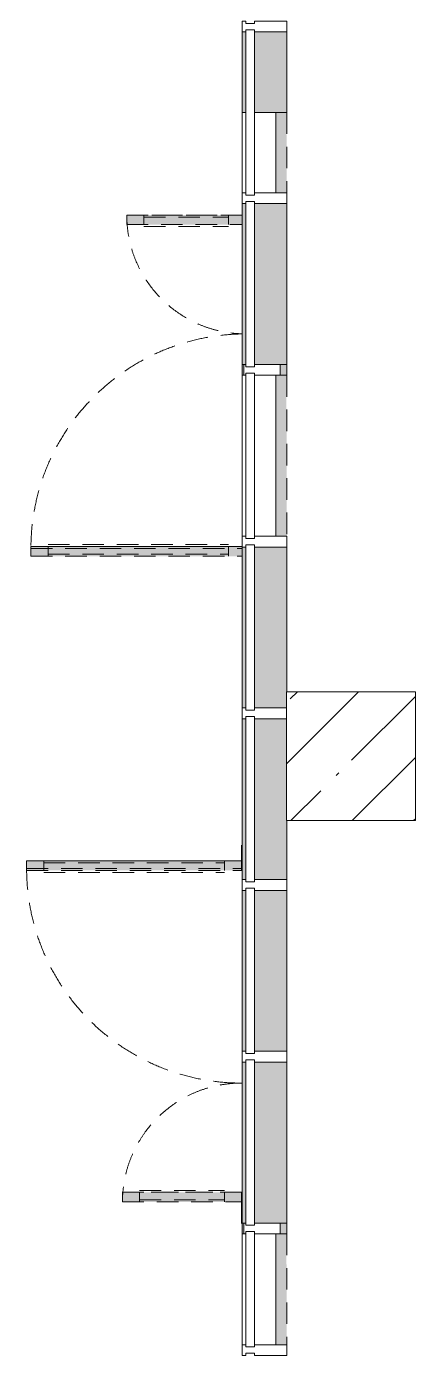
# Model space of a CAD drawing. Header units: millimetres. Extents: x 81566 to 292854, y -8553 to 29000.
# Drawn here: x 168695 to 170504, y 15358 to 21550 of the extents above; entities that cross this region are included whole.
import ezdxf

# ---------------------------------------------------------------- set-up
doc = ezdxf.new("R2010")
doc.units = ezdxf.units.MM
doc.linetypes.add('200_ШТРИХ__ш1_п0_6_', pattern=[160, 100, -60])
for name, color, linetype, lineweight in [('A-DETL-MBND-1', 7, '200_ШТРИХ__ш1_п0_6_', 9), ('A-GLAZ-CURT-2', 7, 'Continuous', 5), ('A-GLAZ-CWMG-2', 7, 'Continuous', 5), ('S-COLS-1', 7, 'Continuous', 5)]:
    doc.layers.add(name, color=color, linetype=linetype, lineweight=lineweight)
doc.layers.add('A-GLAZ-CWMG-3', color=7, linetype='Continuous', lineweight=5, true_color=0x383e42)

# ---------------------------------------------------------------- blocks, each defined once
blk = doc.blocks.new('Системная панель - Стекло - 40мм-22858442-2_2_3_птичка')
at = {"layer": 'A-GLAZ-CURT-2'}
h = blk.add_hatch(dxfattribs=at)
h.set_pattern_fill('FP_106', color=256, style=0, pattern_type=2)
h.set_pattern_definition([(135, (19050.1, -4371.1), (-1414.21, -1414.21), [1000, -3000]), (135, (19550.1, -5371.1), (-1414.21, -1414.21), [3000, -1000]), (135, (20050.1, -3371.1), (-1414.21, -1414.21), [1000, -3000])])
h.paths.add_polyline_path([(385, 0), (385, 40), (-385, 40), (-385, 0), (375, 0)])
for p, q in [((385, 40), (-385, 40)), ((-385, 40), (-385, 0)), ((-385, 0), (385, 0)), ((385, 0), (385, 40))]:
    blk.add_line(p, q, dxfattribs=at)
blk = doc.blocks.new('Системная панель - Стекло - 40мм-23190197-2_2_3_птичка')
at = {"layer": 'A-GLAZ-CURT-2'}
for p, q in [((268.5, 40), (-268.5, 40)), ((-268.5, 40), (-268.5, 0)), ((-268.5, 0), (268.5, 0)), ((268.5, 0), (268.5, 40))]:
    blk.add_line(p, q, dxfattribs=at)
blk = doc.blocks.new('Прямоугольный импост - Импост структурный с накладкой - 190мм-22858300-2_2_3_птичка')
at = {"layer": 'A-GLAZ-CWMG-2'}
for p, q in [((-50, 0), (-50, 17)), ((-50, 17), (0, 17)), ((-40, 0), (-50, 0)), ((-40, -40), (-40, 0)), ((0, 0), (-10, 0)), ((-10, 0), (-10, -40)), ((0, 17), (0, 0)), ((-50, -190), (-50, -40)), ((-50, -40), (-40, -40)), ((-10, -40), (0, -40)), ((0, -40), (0, -190)), ((0, -190), (-50, -190))]:
    blk.add_line(p, q, dxfattribs=at)
blk = doc.blocks.new('Прямоугольный импост - Импост структурный с накладкой - 190мм-23186008-2_2_3_птичка')
at = {"layer": 'A-GLAZ-CWMG-3'}
for points in [[(3854.1, 19975.1), (3871.1, 19975.1), (3871.1, 20725.1), (3854.1, 20725.1), (3854.1, 20439.7)], [(4060, 19975.1), (4061.1, 19975.1), (4060, 20725.1), (3911.1, 20725.1), (3911.1, 19975.1), (4031.1, 19975.1)]]:
    blk.add_hatch(color=256, dxfattribs=at).paths.add_polyline_path(points)
at = {"layer": 'A-GLAZ-CWMG-2'}
for p, q in [((3854.1, 20725.1), (3854.1, 19975.1)), ((4061.1, 20725.1), (4061.1, 19975.1)), ((3871.1, 19975.1), (3854.1, 19975.1)), ((4061.1, 19975.1), (4031.1, 19975.1))]:
    blk.add_line(p, q, dxfattribs=at)
blk = doc.blocks.new('Прямоугольный импост - Импост структурный с накладкой - 160мм-23190189-2_2_3_птичка')
at = {"layer": 'A-GLAZ-CWMG-2'}
for p, q in [((3854.1, 15925.1), (3871.1, 15925.1)), ((3854.1, 15925.1), (3854.1, 15408.1)), ((4011.1, 15925.1), (4011.1, 15408.1))]:
    blk.add_line(p, q, dxfattribs=at)
blk = doc.blocks.new('Системная панель - Стекло - 40мм-V376-2_2_3_птичка')
at = {"layer": 'A-GLAZ-CURT-2'}
for p, q in [((385, 40), (-385, 40)), ((-385, 40), (-385, 0)), ((-385, 0), (385, 0)), ((385, 0), (385, 40))]:
    blk.add_line(p, q, dxfattribs=at)
blk = doc.blocks.new('Прямоугольный импост - Импост структурный с накладкой - 190мм-22856798-2_2_3_птичка')
at = {"layer": 'A-GLAZ-CWMG-2'}
for p, q in [((-25, 0), (-25, 17)), ((-25, 17), (25, 17)), ((-15, 0), (-25, 0)), ((-15, -40), (-15, 0)), ((25, 0), (15, 0)), ((15, 0), (15, -40)), ((25, 17), (25, 0)), ((-25, -190), (-25, -40)), ((-25, -40), (-15, -40)), ((15, -40), (25, -40)), ((25, -40), (25, -190)), ((25, -190), (-25, -190))]:
    blk.add_line(p, q, dxfattribs=at)
blk = doc.blocks.new('Системная панель - Стекло - 40мм-22861488-2_2_3_птичка')
at = {"layer": 'A-GLAZ-CURT-2'}
for p, q in [((385, 40), (-385, 40)), ((-385, 40), (-385, 0)), ((-385, 0), (385, 0)), ((385, 0), (385, 40))]:
    blk.add_line(p, q, dxfattribs=at)
blk = doc.blocks.new('Прямоугольный импост - Импост структурный с накладкой - 190мм-23998948-2_2_3_птичка')
at = {"layer": 'A-GLAZ-CWMG-3'}
for points in [[(3871.1, 21150.1), (3871.1, 21525.1), (3854.1, 21525.1), (3854.1, 21150.1)], [(4030.8, 21150.1), (4061.1, 21150.1), (4060, 21525.1), (3911.1, 21525.1), (3911.1, 21150.1)]]:
    blk.add_hatch(color=256, dxfattribs=at).paths.add_polyline_path(points)
at = {"layer": 'A-GLAZ-CWMG-2'}
for p, q in [((3854.1, 21525.1), (3854.1, 21150.1)), ((4061.1, 21525.1), (4061.1, 21150.1)), ((3871.1, 21150.1), (3854.1, 21150.1)), ((4061.1, 21150.1), (3911.1, 21150.1))]:
    blk.add_line(p, q, dxfattribs=at)
blk = doc.blocks.new('Прямоугольный импост - Импост структурный с накладкой - 160мм-V377-2_2_3_птичка')
at = {"layer": 'A-GLAZ-CWMG-2'}
for p, q in [((3854.1, 19925.1), (3871.1, 19925.1)), ((3854.1, 19925.1), (3854.1, 19175.1)), ((4011.1, 19925.1), (4011.1, 19175.1))]:
    blk.add_line(p, q, dxfattribs=at)
blk = doc.blocks.new('Системная панель - Стекло - 40мм-V390-2_2_3_птичка')
at = {"layer": 'A-GLAZ-CURT-2'}
for p, q in [((385, 40), (-385, 40)), ((-385, 40), (-385, 0)), ((-385, 0), (385, 0)), ((385, 0), (385, 40))]:
    blk.add_line(p, q, dxfattribs=at)
blk = doc.blocks.new('Прямоугольный импост - Импост структурный с накладкой - 160мм-23998949-2_2_3_птичка')
at = {"layer": 'A-GLAZ-CWMG-2'}
for p, q in [((3854.1, 21150.1), (3871.1, 21150.1)), ((3854.1, 21150.1), (3854.1, 20775.1)), ((3911.1, 21150.1), (4011.1, 21150.1)), ((4011.1, 21150.1), (4011.1, 20775.1))]:
    blk.add_line(p, q, dxfattribs=at)
blk = doc.blocks.new('BSC_Колонна _Прямоугольная - 600х600-17858062-2_2_3_птичка')
at = {"layer": 'S-COLS-1'}
h = blk.add_hatch(dxfattribs=at)
h.set_pattern_fill('FP_154', color=256, style=0, pattern_type=2)
h.set_pattern_definition([(45, (-4360, -18150), (-285.123, 285.123), []), (45, (-4074.88, -18150), (-285.123, 285.123), [504.031, -100.806, 16.764, -84.042])])
h.paths.add_polyline_path([(300, -300), (300, 300), (-300, 300), (-300, -300)])
for p, q in [((300, 300), (-300, 300)), ((-300, 300), (-300, -300)), ((300, -300), (300, 300)), ((-300, -300), (300, -300))]:
    blk.add_line(p, q, dxfattribs=at)
blk = doc.blocks.new('Прямоугольный импост - Импост структурный с накладкой - 170мм-23998904-2_2_3_птичка')
at = {"layer": 'A-GLAZ-CWMG-2'}
for p, q in [((-25, 0), (-25, 10)), ((-25, 10), (25, 10)), ((-15, 0), (-25, 0)), ((-15, -40), (-15, 0)), ((25, 0), (15, 0)), ((15, 0), (15, -40)), ((25, 10), (25, 0)), ((-25, -160), (-25, -40)), ((-25, -40), (-15, -40)), ((15, -40), (25, -40)), ((25, -40), (25, -160)), ((25, -160), (-25, -160))]:
    blk.add_line(p, q, dxfattribs=at)
blk = doc.blocks.new('Дверь_Витражная_СКБ_2Ст - ВН-1_ ДВН_ДАО_Главный вход_1800 в свету 3-31912953-2_2_3_птичка')
at = {"layer": 'A-DETL-MBND-1'}
for points in [[(-777, -554), (-777, -17), (-822, -17), (-822, -554)], [(768, -296.15), (768, -17), (723, -17), (723, -1000), (768, -1000), (768, -751.93)]]:
    blk.add_hatch(color=256, dxfattribs=at).paths.add_polyline_path(points)
for p, q in [((-822, -554), (-822, -17)), ((-822, -17), (-822, -554)), ((-822, -554), (-822, -17)), ((-777, -554), (-777, -17)), ((-777, -554), (-777, -17)), ((723, -1000), (723, -16.15)), ((723, -16.15), (723, -1000)), ((732, -1000), (732, -17)), ((768, -1000), (768, -17)), ((768, -1000), (768, -17)), ((-822, -80), (-777, -80)), ((-812, -474), (-812, -80)), ((-768, -474), (-768, -80)), ((714, -920), (714, -80)), ((768, -80), (723, -80)), ((758, -920), (758, -80)), ((-822, -474), (-777, -474)), ((-822, -554), (-777, -554)), ((-822, -554), (-777, -554)), ((768, -920), (723, -920)), ((768, -1000), (723, -1000)), ((723, -1000), (768, -1000))]:
    blk.add_line(p, q, dxfattribs=at)
for centre, radius, start, end in [((-822, 0), 554, 270, 358.195811), ((732, 0), 1000, 180.985244, 270)]:
    blk.add_arc(centre, radius, start, end, dxfattribs=at)
blk = doc.blocks.new('Системная панель - Стекло - 40мм-23933787-2_2_3_птичка')
at = {"layer": 'A-GLAZ-CURT-2'}
for p, q in [((385, 40), (-385, 40)), ((-385, 40), (-385, 0)), ((-385, 0), (385, 0)), ((385, 0), (385, 40))]:
    blk.add_line(p, q, dxfattribs=at)
blk = doc.blocks.new('Прямоугольный импост - Импост структурный с накладкой - 190мм-23933782-2_2_3_птичка')
at = {"layer": 'A-GLAZ-CWMG-3'}
for points in [[(3871.1, 17750.1), (3871.1, 18325.1), (3854.1, 18325.1), (3854.1, 17750.1)], [(4060, 17750.1), (4061.1, 17750.1), (4060, 18325.1), (3911.1, 18325.1), (3911.1, 17750.1), (4030.8, 17750.1)]]:
    blk.add_hatch(color=256, dxfattribs=at).paths.add_polyline_path(points)
at = {"layer": 'A-GLAZ-CWMG-2'}
for p, q in [((3854.1, 18325.1), (3854.1, 17750.1)), ((4061.1, 17850), (4061.1, 17750.1))]:
    blk.add_line(p, q, dxfattribs=at)
blk = doc.blocks.new('Прямоугольный импост - Импост структурный с накладкой - 190мм-V411-2_2_3_птичка')
at = {"layer": 'A-GLAZ-CWMG-2'}
for p, q in [((-25, 0), (-25, 17)), ((-25, 17), (25, 17)), ((-15, 0), (-25, 0)), ((-15, -40), (-15, 0)), ((25, 0), (15, 0)), ((15, 0), (15, -40)), ((25, 17), (25, 0)), ((-25, -188.9), (-25, -40)), ((-25, -40), (-15, -40)), ((15, -40), (25, -40)), ((25, -40), (25, -188.9))]:
    blk.add_line(p, q, dxfattribs=at)
blk = doc.blocks.new('Дверь_Витражная_СКБ_2Ст - ВН-1_ ДВН_ДАО_Главный вход_1800 в свету 4-31912968-2_2_3_птичка')
at = {"layer": 'A-DETL-MBND-1'}
for points in [[(-777, -20), (-777, -17), (-873.2, -20)], [(-768, -20), (-813, -20), (-813, -1020), (-768, -1020), (-768, -90.1)], [(777, -20), (732, -20), (732, -574), (777, -574), (777, -183.6)]]:
    blk.add_hatch(color=256, dxfattribs=at).paths.add_polyline_path(points)
for p, q in [((-777, -20), (-885, -20)), ((-885, -20), (-777, -20)), ((-768, -20), (-813, -20)), ((-813, -1020), (-813, -20)), ((-768, -20), (-813, -20)), ((-813, -20), (-813, -1020)), ((-777, -1020), (-777, -20)), ((-768, -1020), (-768, -20)), ((-768, -1020), (-768, -20)), ((732, -20), (777, -20)), ((732, -574), (732, -20)), ((732, -20), (732, -574)), ((777, -20), (732, -20)), ((777, -574), (777, -20)), ((777, -574), (777, -20)), ((777, -20), (885, -20)), ((777, -20), (885, -20)), ((777, -574), (777, -20)), ((-813, -100), (-768, -100)), ((-803, -940), (-803, -100)), ((-759, -940), (-759, -100)), ((723, -494), (723, -100)), ((777, -100), (732, -100)), ((767, -494), (767, -100)), ((777, -494), (732, -494)), ((777, -574), (732, -574)), ((732, -574), (777, -574)), ((-813, -940), (-768, -940)), ((-813, -1020), (-768, -1020)), ((-813, -1020), (-768, -1020))]:
    blk.add_line(p, q, dxfattribs=at)
for centre, radius, start, end in [((-777, -20), 1000, 270, 0), ((777, -20), 554, 180, 270)]:
    blk.add_arc(centre, radius, start, end, dxfattribs=at)
blk = doc.blocks.new('Прямоугольный импост - Импост структурный с накладкой - 190мм-23933784-2_2_3_птичка')
at = {"layer": 'A-GLAZ-CWMG-3'}
for points in [[(3871.1, 17575.1), (3871.1, 17750.1), (3854.1, 17750.1), (3854.1, 17575.1)], [(4061.1, 17575.1), (4060, 17750.1), (3911.1, 17750.1), (3911.1, 17575.1), (4060, 17575.1)]]:
    blk.add_hatch(color=256, dxfattribs=at).paths.add_polyline_path(points)
at = {"layer": 'A-GLAZ-CWMG-2'}
for p, q in [((3854.1, 17750.1), (3854.1, 17575.1)), ((4061.1, 17750.1), (4061.1, 17575.1))]:
    blk.add_line(p, q, dxfattribs=at)
blk = doc.blocks.new('Прямоугольный импост - Импост структурный с накладкой - 190мм-23933747-2_2_3_птичка')
at = {"layer": 'A-GLAZ-CWMG-3'}
for points in [[(3854.1, 18375.1), (3871.1, 18375.1), (3871.1, 18950.1), (3854.1, 18950.1), (3854.1, 18664.5)], [(4060, 18375.1), (4060, 18950.1), (3911.1, 18950.1), (3911.1, 18375.1), (4030.8, 18375.1)]]:
    blk.add_hatch(color=256, dxfattribs=at).paths.add_polyline_path(points)
at = {"layer": 'A-GLAZ-CWMG-2'}
for p, q in [((3854.1, 18950.1), (3854.1, 18375.1)), ((4061.1, 18950.1), (4061.1, 18450))]:
    blk.add_line(p, q, dxfattribs=at)
blk = doc.blocks.new('Системная панель - Стекло - 40мм-V420-2_2_3_птичка')
at = {"layer": 'A-GLAZ-CURT-2'}
for p, q in [((385, 40), (-385, 40)), ((-385, 40), (-385, 0)), ((-385, 0), (385, 0)), ((385, 0), (385, 40))]:
    blk.add_line(p, q, dxfattribs=at)
blk = doc.blocks.new('Прямоугольный импост - Импост структурный с накладкой - 190мм-V345-2_2_3_птичка')
at = {"layer": 'A-GLAZ-CWMG-3'}
for points in [[(3871.1, 24775.1), (3871.1, 25525.1), (3854.1, 25525.1), (3854.1, 24775.1)], [(4030.8, 24775.1), (4061.1, 24775.1), (4060, 25525.1), (3911.1, 25525.1), (3911.1, 24775.1)]]:
    blk.add_hatch(color=256, dxfattribs=at).paths.add_polyline_path(points)
at = {"layer": 'A-GLAZ-CWMG-2'}
for p, q in [((3854.1, 25525.1), (3854.1, 24775.1)), ((4061.1, 25525.1), (4061.1, 24775.1))]:
    blk.add_line(p, q, dxfattribs=at)
blk = doc.blocks.new('Системная панель - Стекло - 40мм-23933750-2_2_3_птичка')
at = {"layer": 'A-GLAZ-CURT-2'}
h = blk.add_hatch(dxfattribs=at)
h.set_pattern_fill('FP_170', color=256, style=0, pattern_type=2)
h.set_pattern_definition([(135, (18250.1, -4371.1), (-1414.21, -1414.21), [1000, -3000]), (135, (18750.1, -5371.1), (-1414.21, -1414.21), [3000, -1000]), (135, (19250.1, -3371.1), (-1414.21, -1414.21), [1000, -3000])])
h.paths.add_polyline_path([(385, 0), (385, 40), (-385, 40), (-385, 0), (375, 0)])
for p, q in [((385, 40), (-385, 40)), ((-385, 40), (-385, 0)), ((-385, 0), (385, 0)), ((385, 0), (385, 40))]:
    blk.add_line(p, q, dxfattribs=at)
blk = doc.blocks.new('Прямоугольный импост - Импост структурный с накладкой - 190мм-23933749-2_2_3_птичка')
at = {"layer": 'A-GLAZ-CWMG-3'}
for points in [[(3854.1, 18950.1), (3871.1, 18950.1), (3871.1, 19125.1), (3854.1, 19125.1), (3854.1, 18975.1)], [(4030.8, 18950.1), (4061.1, 18950.1), (4060, 19125.1), (3911.1, 19125.1), (3911.1, 18950.1), (4011.1, 18950.1)]]:
    blk.add_hatch(color=256, dxfattribs=at).paths.add_polyline_path(points)
at = {"layer": 'A-GLAZ-CWMG-2'}
for p, q in [((3854.1, 19125.1), (3854.1, 18950.1)), ((4061.1, 19125.1), (4061.1, 18950.1))]:
    blk.add_line(p, q, dxfattribs=at)
blk = doc.blocks.new('Прямоугольный импост - Импост структурный с накладкой - 190мм-23998909-2_2_3_птичка')
at = {"layer": 'A-GLAZ-CWMG-3'}
h = blk.add_hatch(color=256, dxfattribs=at)
h.paths.add_polyline_path([(25, 10), (25, 0), (15, 0)])
h.paths.add_polyline_path([(-25, 10), (-15, 0), (-25, 0)])
h.paths.add_polyline_path([(25, 10), (-25, 10), (-25, 17), (25, 17)])
h.paths.add_polyline_path([(25, -190), (-25, -188.9), (-23, -160), (25, -160), (25, -188.9)])
at = {"layer": 'A-GLAZ-CWMG-2'}
for p, q in [((-25, 17), (25, 17)), ((25, -160), (25, -190)), ((25, -190), (-25, -190))]:
    blk.add_line(p, q, dxfattribs=at)
blk = doc.blocks.new('Прямоугольный импост - Импост структурный с накладкой - 190мм-V421-2_2_3_птичка')
at = {"layer": 'A-GLAZ-CWMG-3'}
h = blk.add_hatch(color=256, dxfattribs=at)
h.paths.add_polyline_path([(25, -190), (-25, -188.9), (-23, -160), (25, -160), (25, -188.9)])
h.paths.add_polyline_path([(25, 0), (15, 0), (25, 10)])
h.paths.add_polyline_path([(-25, 10), (-15, 0), (-25, 0)])
h.paths.add_polyline_path([(25, 13.3), (20.9, 10), (-25, 10), (-25, 17), (25, 17)])
at = {"layer": 'A-GLAZ-CWMG-2'}
for p, q in [((-25, 17), (25, 17)), ((25, -160), (25, -190)), ((25, -190), (-25, -190))]:
    blk.add_line(p, q, dxfattribs=at)
blk = doc.blocks.new('Прямоугольный импост - Импост структурный с накладкой - 190мм-23998951-2_2_3_птичка')
at = {"layer": 'A-DETL-MBND-1'}
blk.add_hatch(color=256, dxfattribs=at).paths.add_polyline_path([(4061.1, 20775.1), (4060, 21150.1), (4011.1, 21150.1), (4011.1, 20775.1), (4060, 20775.1)])
blk.add_line((4061.1, 21150.1), (4061.1, 20775.1), dxfattribs=at)
blk = doc.blocks.new('Прямоугольный импост - Импост структурный с накладкой - 190мм-V422-2_2_3_птичка')
at = {"layer": 'A-DETL-MBND-1'}
blk.add_hatch(color=256, dxfattribs=at).paths.add_polyline_path([(4061.1, 23975.1), (4060, 24725.1), (4011.1, 24725.1), (4011.1, 23975.1), (4060, 23975.1)])
blk.add_line((4061.1, 24725.1), (4061.1, 23975.1), dxfattribs=at)
blk = doc.blocks.new('Прямоугольный импост - Импост структурный с накладкой - 190мм-23998911-2_2_3_птичка')
at = {"layer": 'A-DETL-MBND-1'}
blk.add_hatch(color=256, dxfattribs=at).paths.add_polyline_path([(4060, 15408.1), (4061.1, 15408.1), (4060, 15925.1), (4011.1, 15925.1), (4011.1, 15408.1), (4052, 15408.1)])
blk.add_line((4061.1, 15925.1), (4061.1, 15408.1), dxfattribs=at)

msp = doc.modelspace()

# ---------------------------------------------------------------- block references
at = {"layer": 'A-DETL-MBND-1'}
for name, p in [('Прямоугольный импост - Импост структурный с накладкой - 190мм-23998951-2_2_3_птичка', (165843.6, 0)), ('Прямоугольный импост - Импост структурный с накладкой - 190мм-V422-2_2_3_птичка', (165843.6, -4800)), ('Прямоугольный импост - Импост структурный с накладкой - 190мм-23998911-2_2_3_птичка', (165843.6, 0))]:
    msp.add_blockref(name, p, dxfattribs=at)
at = {"layer": 'A-DETL-MBND-1', "rotation": 269.9999999999999}
for name, p in [('Дверь_Витражная_СКБ_2Ст - ВН-1_ ДВН_ДАО_Главный вход_1800 в свету 3-31912953-2_2_3_птичка', (169714.7, 19850.1)), ('Дверь_Витражная_СКБ_2Ст - ВН-1_ ДВН_ДАО_Главный вход_1800 в свету 4-31912968-2_2_3_птичка', (169714.7, 16850.1))]:
    msp.add_blockref(name, p, dxfattribs=at)
at = {"layer": 'A-GLAZ-CURT-2', "rotation": 269.9999999999999}
for name, p in [('Системная панель - Стекло - 40мм-22861488-2_2_3_птичка', (169714.7, 21150.1)), ('Системная панель - Стекло - 40мм-V390-2_2_3_птичка', (169714.7, 20350.1)), ('Системная панель - Стекло - 40мм-22858442-2_2_3_птичка', (169714.7, 19550.1)), ('Системная панель - Стекло - 40мм-23933750-2_2_3_птичка', (169714.7, 18750.1)), ('Системная панель - Стекло - 40мм-23933787-2_2_3_птичка', (169714.7, 17950.1)), ('Системная панель - Стекло - 40мм-V420-2_2_3_птичка', (169714.7, 17150.1)), ('Системная панель - Стекло - 40мм-V376-2_2_3_птичка', (169714.7, 16350.1)), ('Системная панель - Стекло - 40мм-23190197-2_2_3_птичка', (169714.7, 15666.6))]:
    msp.add_blockref(name, p, dxfattribs=at)
at = {"layer": 'A-GLAZ-CWMG-2', "extrusion": (0, 0, -1), "rotation": 270.0000000000001}
for name, p in [('Прямоугольный импост - Импост структурный с накладкой - 190мм-22856798-2_2_3_птичка', (-169714.7, 21550.1)), ('Прямоугольный импост - Импост структурный с накладкой - 190мм-22856798-2_2_3_птичка', (-169714.7, 20750.1)), ('Прямоугольный импост - Импост структурный с накладкой - 190мм-23998909-2_2_3_птичка', (-169714.7, 19950.1)), ('Прямоугольный импост - Импост структурный с накладкой - 170мм-23998904-2_2_3_птичка', (-169714.7, 19950.1)), ('Прямоугольный импост - Импост структурный с накладкой - 190мм-22856798-2_2_3_птичка', (-169714.7, 19150.1)), ('Прямоугольный импост - Импост структурный с накладкой - 190мм-V411-2_2_3_птичка', (-169714.7, 18350.1)), ('Прямоугольный импост - Импост структурный с накладкой - 190мм-22856798-2_2_3_птичка', (-169714.7, 17550.1)), ('Прямоугольный импост - Импост структурный с накладкой - 190мм-22856798-2_2_3_птичка', (-169714.7, 16750.1)), ('Прямоугольный импост - Импост структурный с накладкой - 190мм-V421-2_2_3_птичка', (-169714.7, 15950.1)), ('Прямоугольный импост - Импост структурный с накладкой - 170мм-23998904-2_2_3_птичка', (-169714.7, 15950.1)), ('Прямоугольный импост - Импост структурный с накладкой - 190мм-22858300-2_2_3_птичка', (-169714.7, 15358.1))]:
    msp.add_blockref(name, p, dxfattribs=at)
at = {"layer": 'A-GLAZ-CWMG-2'}
for name, p in [('Прямоугольный импост - Импост структурный с накладкой - 190мм-23998948-2_2_3_птичка', (165843.6, 0)), ('Прямоугольный импост - Импост структурный с накладкой - 160мм-23998949-2_2_3_птичка', (165843.6, 0)), ('Прямоугольный импост - Импост структурный с накладкой - 190мм-23186008-2_2_3_птичка', (165843.6, 0)), ('Прямоугольный импост - Импост структурный с накладкой - 160мм-V377-2_2_3_птичка', (165843.6, 0)), ('Прямоугольный импост - Импост структурный с накладкой - 190мм-23933749-2_2_3_птичка', (165843.6, 0)), ('Прямоугольный импост - Импост структурный с накладкой - 190мм-23933747-2_2_3_птичка', (165843.6, 0)), ('Прямоугольный импост - Импост структурный с накладкой - 190мм-23933782-2_2_3_птичка', (165843.6, 0)), ('Прямоугольный импост - Импост структурный с накладкой - 190мм-23933784-2_2_3_птичка', (165843.6, 0)), ('Прямоугольный импост - Импост структурный с накладкой - 190мм-V345-2_2_3_птичка', (165843.6, -8000)), ('Прямоугольный импост - Импост структурный с накладкой - 190мм-23186008-2_2_3_птичка', (165843.6, -4000)), ('Прямоугольный импост - Импост структурный с накладкой - 160мм-23190189-2_2_3_птичка', (165843.6, 0))]:
    msp.add_blockref(name, p, dxfattribs=at)
at = {"layer": 'S-COLS-1'}
msp.add_blockref('BSC_Колонна _Прямоугольная - 600х600-17858062-2_2_3_птичка', (170203.6, 18150), dxfattribs=at)

doc.saveas('drawing.dxf')
